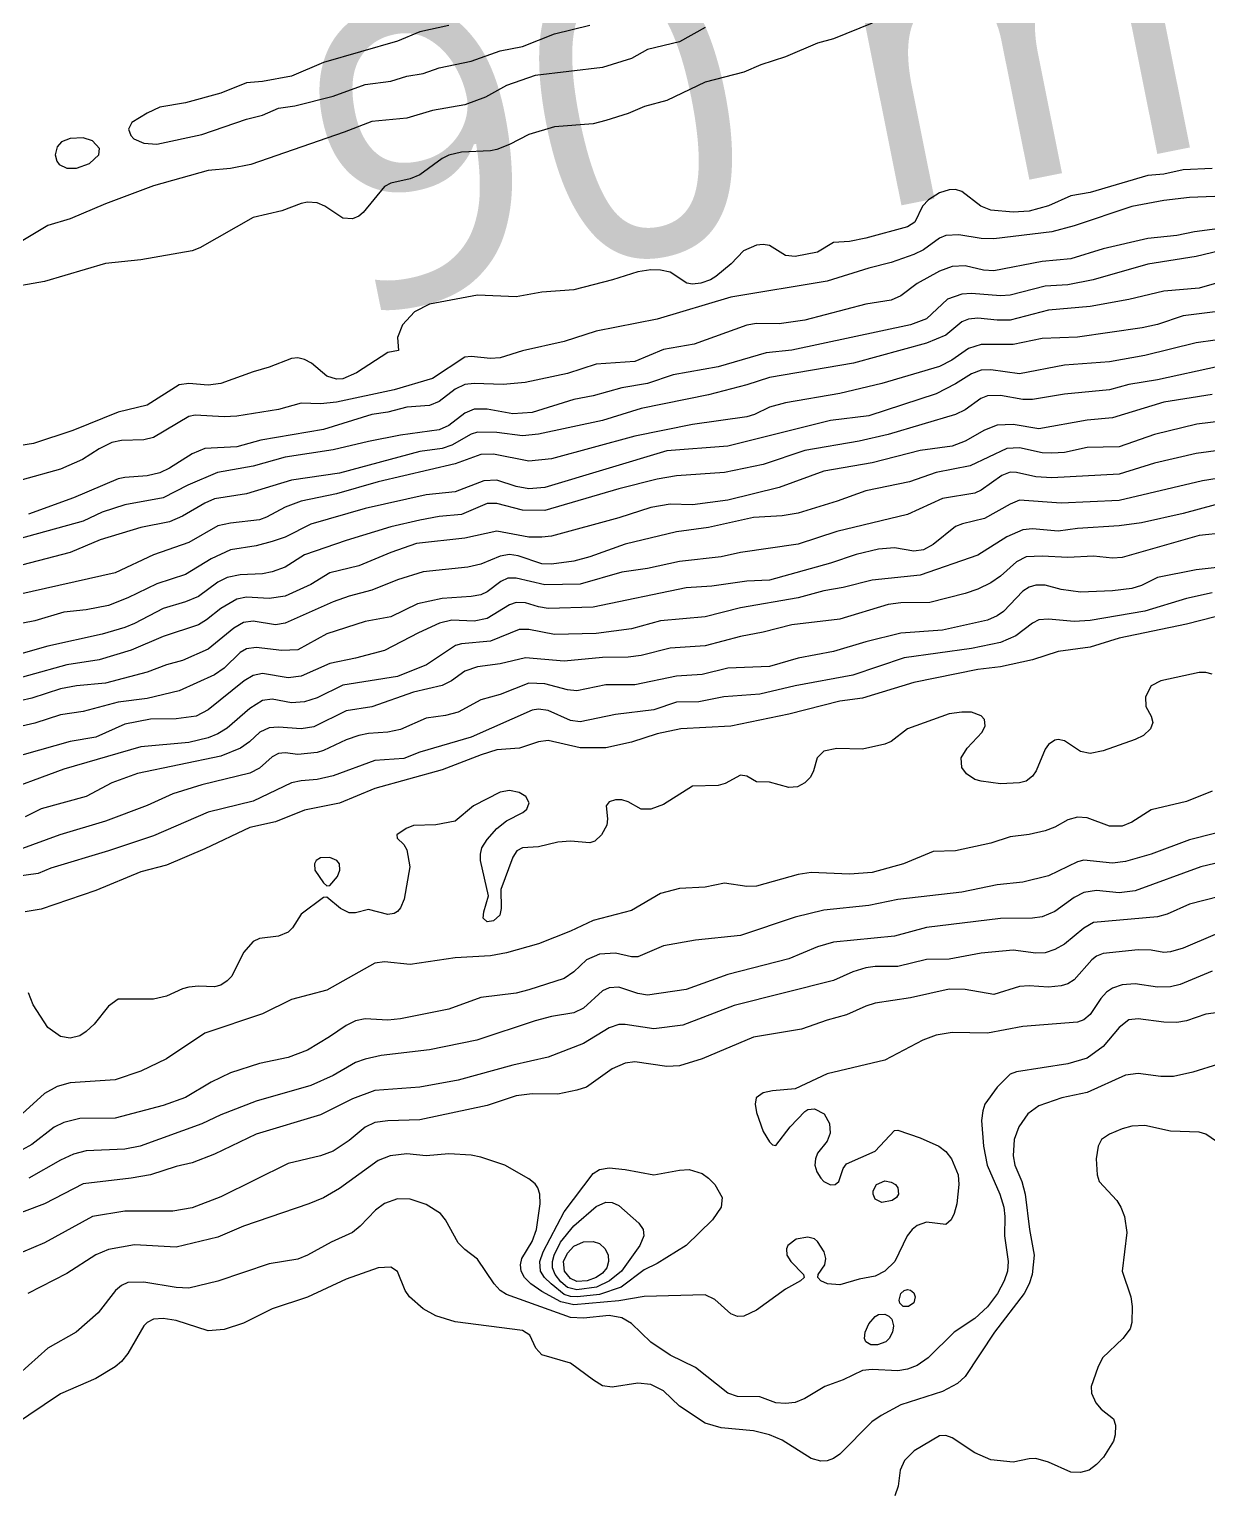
# Model space of a CAD drawing. Extents: x 474277 to 475042, y 254928 to 255625.
# Drawn here: x 474350.26 to 474378.45, y 255419.24 to 255454.14 of the extents above; entities that cross this region are included whole.
import ezdxf

# ---------------------------------------------------------------- set-up
doc = ezdxf.new("R2010")
doc.units = 0
doc.header["$MEASUREMENT"] = 0
doc.layers.add('BaseMapV2_DTM_export_MonNov09090547073261 — entities', color=1, linetype='CONTINUOUS')
doc.styles.get("Standard").update_dxf_attribs({"font": 'romans.shx'})

msp = doc.modelspace()

# ---------------------------------------------------------------- linework, layer by layer
at = {"layer": 'BaseMapV2_DTM_export_MonNov09090547073261 — entities', "color": 15, "linetype": 'Continuous', "true_color": 0xb7484b}
for points in [[(474370.407, 255454.288, 90.25), (474369.485, 255453.916, 90.25), (474369.102, 255453.812, 90.25), (474368.335, 255453.482, 90.25), (474367.747, 255453.291, 90.25), (474367.338, 255453.121, 90.25), (474366.418, 255452.882, 90.25), (474365.498, 255452.444, 90.25), (474364.964, 255452.294, 90.25), (474364.578, 255452.13, 90.25), (474364.041, 255451.959, 90.25), (474363.734, 255451.882, 90.25), (474362.814, 255451.813, 90.25), (474362.201, 255451.629, 90.25), (474361.741, 255451.39, 90.25), (474361.434, 255451.269, 90.25), (474361.281, 255451.237, 90.25), (474360.591, 255451.202, 90.25), (474360.284, 255451.133, 90.25), (474360.131, 255451.056, 90.25), (474359.594, 255450.66, 90.25), (474359.364, 255450.571, 90.25), (474358.904, 255450.468, 90.25), (474358.75, 255450.386, 90.25), (474358.244, 255449.764, 90.25), (474358.137, 255449.675, 90.25), (474357.989, 255449.61, 90.25), (474357.754, 255449.628, 90.25), (474357.324, 255449.917, 90.25), (474357.14, 255449.993, 90.25), (474356.91, 255450.01, 90.25), (474356.757, 255449.98, 90.25), (474356.297, 255449.804, 90.25), (474355.607, 255449.645, 90.25), (474354.334, 255448.92, 90.25), (474354.15, 255448.845, 90.25), (474352.923, 255448.629, 90.25), (474352.08, 255448.545, 90.25), (474350.623, 255448.115, 90.25), (474349.626, 255447.938, 90.25)], [(474366.418, 255454.187, 90.5), (474365.805, 255453.843, 90.5), (474365.038, 255453.659, 90.5), (474364.654, 255453.444, 90.5), (474363.964, 255453.233, 90.5), (474362.354, 255453.035, 90.5), (474361.664, 255452.802, 90.5), (474361.165, 255452.524, 90.5), (474360.667, 255452.339, 90.5), (474359.901, 255452.202, 90.5), (474359.287, 255452.017, 90.5), (474358.444, 255451.94, 90.5), (474357.784, 255451.681, 90.5), (474355.551, 255450.914, 90.5), (474355.07, 255450.818, 90.5), (474354.533, 255450.764, 90.5), (474353.23, 255450.397, 90.5), (474352.08, 255449.972, 90.5), (474351.237, 255449.61, 90.5), (474350.699, 255449.455, 90.5), (474350.068, 255449.074, 90.5)], [(474360.284, 255454.23, 90.5), (474359.594, 255454.084, 90.5), (474359.057, 255453.858, 90.5), (474357.294, 255453.349, 90.5), (474356.527, 255453.018, 90.5), (474355.837, 255452.896, 90.5), (474355.453, 255452.859, 90.5), (474354.84, 255452.616, 90.5), (474353.997, 255452.385, 90.5), (474353.383, 255452.285, 90.5), (474353.074, 255452.141, 90.5), (474352.71, 255451.911, 90.5), (474352.634, 255451.757, 90.5), (474352.688, 255451.604, 90.5), (474352.762, 255451.527, 90.5), (474353, 255451.417, 90.5), (474353.306, 255451.396, 90.5), (474354.38, 255451.629, 90.5), (474355.453, 255451.993, 90.5), (474355.837, 255452.091, 90.5), (474356.22, 255452.255, 90.5), (474356.604, 255452.314, 90.5), (474357.524, 255452.54, 90.5), (474358.29, 255452.825, 90.5), (474358.904, 255452.9, 90.5), (474359.287, 255453.018, 90.5), (474359.671, 255453.084, 90.5), (474360.054, 255453.223, 90.5), (474360.821, 255453.381, 90.5), (474361.511, 255453.624, 90.5), (474362.048, 255453.729, 90.5), (474362.814, 255454.037, 90.5), (474363.658, 255454.242, 90.5)], [(474351.39, 255450.824, 90.5), (474351.696, 255450.936, 90.5), (474351.922, 255451.144, 90.5), (474351.937, 255451.297, 90.5), (474351.773, 255451.478, 90.5), (474351.543, 255451.547, 90.5), (474351.236, 255451.534, 90.5), (474351.029, 255451.45, 90.5), (474350.929, 255451.336, 90.5), (474350.876, 255451.144, 90.5), (474350.917, 255450.99, 90.5), (474350.974, 255450.914, 90.5), (474351.16, 255450.82, 90.5), (474351.39, 255450.824, 90.5)], [(474378.533, 255450.816, 90), (474377.843, 255450.784, 90), (474377.383, 255450.683, 90), (474376.999, 255450.644, 90), (474375.619, 255450.243, 90), (474375.159, 255450.16, 90), (474374.622, 255449.925, 90), (474374.162, 255449.798, 90), (474373.779, 255449.772, 90), (474373.242, 255449.819, 90), (474373.001, 255449.917, 90), (474372.552, 255450.269, 90), (474372.399, 255450.311, 90), (474372.245, 255450.305, 90), (474372.015, 255450.233, 90), (474371.753, 255450.07, 90), (474371.613, 255449.917, 90), (474371.43, 255449.534, 90), (474371.249, 255449.417, 90), (474370.252, 255449.15, 90), (474369.869, 255449.071, 90), (474369.485, 255449.046, 90), (474369.102, 255448.815, 90), (474368.565, 255448.715, 90), (474368.335, 255448.733, 90), (474367.952, 255448.972, 90), (474367.798, 255448.997, 90), (474367.645, 255448.979, 90), (474367.329, 255448.844, 90), (474367.037, 255448.537, 90), (474366.667, 255448.23, 90), (474366.546, 255448.153, 90), (474366.315, 255448.077, 90), (474366.111, 255448.053, 90), (474365.973, 255448.077, 90), (474365.575, 255448.341, 90), (474365.345, 255448.388, 90), (474365.115, 255448.394, 90), (474364.808, 255448.347, 90), (474364.201, 255448.153, 90), (474363.274, 255447.918, 90), (474362.508, 255447.862, 90), (474361.894, 255447.751, 90), (474360.974, 255447.784, 90), (474359.824, 255447.571, 90), (474359.469, 255447.387, 90), (474359.178, 255447.08, 90), (474359.058, 255446.773, 90), (474359.083, 255446.467, 90), (474358.827, 255446.415, 90), (474358.082, 255445.93, 90), (474357.754, 255445.788, 90), (474357.6, 255445.777, 90), (474357.37, 255445.852, 90), (474357.003, 255446.16, 90), (474356.834, 255446.254, 90), (474356.68, 255446.29, 90), (474356.527, 255446.275, 90), (474355.99, 255446.063, 90), (474355.607, 255445.956, 90), (474354.84, 255445.68, 90), (474354.533, 255445.637, 90), (474354.073, 255445.68, 90), (474353.843, 255445.642, 90), (474353.076, 255445.159, 90), (474352.386, 255444.991, 90), (474351.3, 255444.55, 90), (474350.362, 255444.243, 90), (474350.009, 255444.185, 90)], [(474378.993, 255450.162, 89.75), (474377.996, 255450.122, 89.75), (474377.383, 255450.047, 89.75), (474376.616, 255449.907, 89.75), (474375.236, 255449.447, 89.75), (474374.699, 255449.3, 89.75), (474373.319, 255449.138, 89.75), (474373.012, 255449.145, 89.75), (474372.475, 255449.231, 89.75), (474372.169, 255449.213, 89.75), (474372.015, 255449.154, 89.75), (474371.632, 255448.873, 89.75), (474371.402, 255448.756, 89.75), (474370.865, 255448.568, 89.75), (474370.329, 255448.434, 89.75), (474369.332, 255448.121, 89.75), (474367.031, 255447.738, 89.75), (474365.268, 255447.213, 89.75), (474363.811, 255446.929, 89.75), (474363.044, 255446.681, 89.75), (474362.048, 255446.461, 89.75), (474361.511, 255446.289, 89.75), (474361.281, 255446.27, 89.75), (474360.821, 255446.32, 89.75), (474360.667, 255446.308, 89.75), (474359.901, 255445.796, 89.75), (474358.98, 255445.527, 89.75), (474357.6, 255445.228, 89.75), (474357.217, 255445.192, 89.75), (474356.757, 255445.203, 89.75), (474356.22, 255445.059, 89.75), (474355.223, 255444.895, 89.75), (474354.917, 255444.879, 89.75), (474354.227, 255444.923, 89.75), (474354.073, 255444.888, 89.75), (474353.23, 255444.385, 89.75), (474353, 255444.328, 89.75), (474352.463, 255444.315, 89.75), (474352.233, 255444.266, 89.75), (474351.926, 255444.115, 89.75), (474351.528, 255443.86, 89.75), (474351.006, 255443.63, 89.75), (474349.166, 255443.119, 89.75)], [(474379.376, 255449.472, 89.5), (474378.115, 255449.304, 89.5), (474377.689, 255449.215, 89.5), (474376.999, 255449.14, 89.5), (474375.926, 255448.898, 89.5), (474375.159, 255448.656, 89.5), (474374.469, 255448.59, 89.5), (474373.319, 255448.37, 89.5), (474373.07, 255448.383, 89.5), (474372.629, 255448.491, 89.5), (474372.322, 255448.475, 89.5), (474372.015, 255448.36, 89.5), (474371.479, 255448.063, 89.5), (474371.095, 255447.769, 89.5), (474370.865, 255447.671, 89.5), (474370.252, 255447.571, 89.5), (474368.795, 255447.189, 89.5), (474368.182, 255447.106, 89.5), (474367.645, 255447.108, 89.5), (474367.415, 255447.068, 89.5), (474366.15, 255446.62, 89.5), (474365.421, 255446.492, 89.5), (474364.731, 255446.205, 89.5), (474363.811, 255446.139, 89.5), (474363.121, 255445.918, 89.5), (474362.115, 255445.7, 89.5), (474361.587, 255445.65, 89.5), (474360.897, 255445.676, 89.5), (474360.667, 255445.652, 89.5), (474360.437, 255445.541, 89.5), (474360.054, 255445.249, 89.5), (474359.824, 255445.151, 89.5), (474359.287, 255445.112, 89.5), (474358.827, 255444.995, 89.5), (474358.444, 255444.936, 89.5), (474357.294, 255444.578, 89.5), (474355.794, 255444.32, 89.5), (474355.223, 255444.159, 89.5), (474354.457, 255444.124, 89.5), (474354.15, 255443.993, 89.5), (474353.613, 255443.653, 89.5), (474353.383, 255443.539, 89.5), (474353.076, 255443.467, 89.5), (474352.54, 255443.43, 89.5), (474352.386, 255443.394, 89.5), (474351.313, 255442.944, 89.5), (474350.239, 255442.557, 89.5)], [(474378.916, 255448.893, 89.25), (474378.15, 255448.714, 89.25), (474376.999, 255448.528, 89.25), (474375.689, 255448.153, 89.25), (474375.082, 255448.034, 89.25), (474374.546, 255448.006, 89.25), (474373.702, 255447.787, 89.25), (474373.472, 255447.768, 89.25), (474372.782, 255447.829, 89.25), (474372.552, 255447.811, 89.25), (474372.207, 255447.693, 89.25), (474371.709, 255447.224, 89.25), (474371.325, 255447.075, 89.25), (474368.488, 255446.472, 89.25), (474367.875, 255446.409, 89.25), (474366.725, 255446.071, 89.25), (474365.651, 255445.882, 89.25), (474365.038, 255445.679, 89.25), (474364.424, 255445.569, 89.25), (474363.734, 255445.379, 89.25), (474363.274, 255445.294, 89.25), (474362.278, 255444.983, 89.25), (474361.818, 255444.953, 89.25), (474361.204, 255445.064, 89.25), (474360.897, 255445.063, 89.25), (474360.667, 255444.968, 89.25), (474360.284, 255444.674, 89.25), (474360.054, 255444.569, 89.25), (474359.134, 255444.441, 89.25), (474358.367, 255444.294, 89.25), (474357.524, 255444.091, 89.25), (474356.373, 255443.915, 89.25), (474355.607, 255443.701, 89.25), (474354.756, 255443.553, 89.25), (474354.052, 255443.246, 89.25), (474353.46, 255442.945, 89.25), (474352.54, 255442.773, 89.25), (474352.003, 255442.6, 89.25), (474351.543, 255442.385, 89.25), (474349.549, 255441.834, 89.25)], [(474379.3, 255448.267, 89), (474378.226, 255447.955, 89), (474377.383, 255447.883, 89), (474376.539, 255447.688, 89), (474375.619, 255447.517, 89), (474374.622, 255447.429, 89), (474373.702, 255447.192, 89), (474373.396, 255447.187, 89), (474372.936, 255447.238, 89), (474372.706, 255447.217, 89), (474372.552, 255447.149, 89), (474372.169, 255446.833, 89), (474371.709, 255446.639, 89), (474369.959, 255446.16, 89), (474367.952, 255445.821, 89), (474367.415, 255445.642, 89), (474366.495, 255445.402, 89), (474364.885, 255445.082, 89), (474363.964, 255444.794, 89), (474362.431, 255444.462, 89), (474362.048, 255444.429, 89), (474361.434, 255444.506, 89), (474360.974, 255444.512, 89), (474360.821, 255444.462, 89), (474360.361, 255444.199, 89), (474360.131, 255444.126, 89), (474359.594, 255444.05, 89), (474357.677, 255443.536, 89), (474356.527, 255443.368, 89), (474355.453, 255443.037, 89), (474354.687, 255442.916, 89), (474354.457, 255442.817, 89), (474353.92, 255442.502, 89), (474353.613, 255442.371, 89), (474352.923, 255442.236, 89), (474351.951, 255441.943, 89), (474351.24, 255441.636, 89), (474349.703, 255441.242, 89)], [(474378.61, 255447.393, 88.75), (474377.843, 255447.291, 88.75), (474377.229, 255447.088, 88.75), (474376.861, 255447.003, 88.75), (474375.313, 255446.782, 88.75), (474374.469, 255446.748, 88.75), (474373.779, 255446.607, 88.75), (474373.012, 255446.611, 88.75), (474372.706, 255446.512, 88.75), (474372.312, 255446.237, 88.75), (474372.015, 255446.085, 88.75), (474370.635, 255445.676, 88.75), (474369.638, 255445.436, 88.75), (474368.335, 255445.218, 88.75), (474367.952, 255445.107, 88.75), (474367.598, 255444.933, 88.75), (474367.415, 255444.88, 88.75), (474366.111, 255444.695, 88.75), (474364.731, 255444.415, 88.75), (474362.738, 255443.872, 88.75), (474362.201, 255443.824, 88.75), (474361.357, 255443.991, 88.75), (474361.051, 255443.979, 88.75), (474360.437, 255443.758, 88.75), (474358.597, 255443.326, 88.75), (474357.6, 255443.037, 88.75), (474356.757, 255442.864, 88.75), (474356.373, 255442.722, 88.75), (474355.93, 255442.479, 88.75), (474355.76, 255442.42, 88.75), (474355.07, 255442.34, 88.75), (474354.763, 255442.273, 88.75), (474354.073, 255441.877, 88.75), (474353.23, 255441.585, 88.75), (474352.31, 255441.155, 88.75), (474350.009, 255440.637, 88.75)], [(474378.61, 255446.716, 88.5), (474378.15, 255446.648, 88.5), (474376.923, 255446.346, 88.5), (474376.079, 255446.192, 88.5), (474375.006, 255446.112, 88.5), (474373.932, 255445.911, 88.5), (474373.242, 255446.001, 88.5), (474373.012, 255445.992, 88.5), (474372.782, 255445.909, 88.5), (474372.399, 255445.668, 88.5), (474371.939, 255445.429, 88.5), (474370.329, 255444.904, 88.5), (474369.408, 255444.793, 88.5), (474366.955, 255444.181, 88.5), (474365.498, 255444.064, 88.5), (474362.584, 255443.19, 88.5), (474362.201, 255443.159, 88.5), (474361.894, 255443.214, 88.5), (474361.434, 255443.368, 88.5), (474361.127, 255443.352, 88.5), (474360.437, 255443.089, 88.5), (474359.747, 255443.012, 88.5), (474358.29, 255442.685, 88.5), (474356.987, 255442.312, 88.5), (474356.373, 255442.007, 88.5), (474356.067, 255441.899, 88.5), (474355.683, 255441.796, 88.5), (474355.07, 255441.702, 88.5), (474354.61, 255441.486, 88.5), (474353.997, 255441.114, 88.5), (474353.306, 255440.885, 88.5), (474352.616, 255440.551, 88.5), (474352.156, 255440.372, 88.5), (474351.62, 255440.266, 88.5), (474351.083, 255440.209, 88.5), (474350.393, 255440.003, 88.5), (474349.779, 255439.885, 88.5)], [(474378.685, 255446.083, 88.25), (474377.229, 255445.765, 88.25), (474376.539, 255445.652, 88.25), (474376.079, 255445.522, 88.25), (474375.006, 255445.42, 88.25), (474374.239, 255445.291, 88.25), (474374.009, 255445.296, 88.25), (474373.472, 255445.393, 88.25), (474373.166, 255445.38, 88.25), (474373.007, 255445.316, 88.25), (474372.629, 255445.044, 88.25), (474372.399, 255444.933, 88.25), (474370.789, 255444.458, 88.25), (474370.099, 255444.297, 88.25), (474368.795, 255444.072, 88.25), (474367.798, 255443.742, 88.25), (474366.878, 255443.549, 88.25), (474365.728, 255443.473, 88.25), (474365.268, 255443.393, 88.25), (474364.348, 255443.16, 88.25), (474362.584, 255442.639, 88.25), (474362.048, 255442.648, 88.25), (474361.434, 255442.81, 88.25), (474361.204, 255442.81, 88.25), (474360.591, 255442.544, 88.25), (474360.054, 255442.496, 88.25), (474359.594, 255442.412, 88.25), (474358.904, 255442.247, 88.25), (474357.83, 255441.924, 88.25), (474356.834, 255441.578, 88.25), (474356.373, 255441.283, 88.25), (474356.067, 255441.173, 88.25), (474355.837, 255441.126, 88.25), (474355.3, 255441.106, 88.25), (474354.993, 255441.037, 88.25), (474354.763, 255440.927, 88.25), (474354.303, 255440.588, 88.25), (474353.997, 255440.459, 88.25), (474353.46, 255440.296, 88.25), (474352.77, 255439.937, 88.25), (474352.54, 255439.848, 88.25), (474352.003, 255439.689, 88.25), (474350.699, 255439.402, 88.25), (474349.549, 255439.075, 88.25)], [(474378.533, 255445.412, 88), (474377.383, 255445.228, 88), (474376.156, 255444.853, 88), (474375.543, 255444.8, 88), (474374.392, 255444.59, 88), (474373.779, 255444.699, 88), (474373.396, 255444.682, 88), (474373.089, 255444.563, 88), (474372.629, 255444.295, 88), (474372.322, 255444.182, 88), (474371.555, 255444.079, 88), (474370.405, 255443.779, 88), (474369.255, 255443.583, 88), (474368.182, 255443.193, 88), (474366.955, 255442.887, 88), (474366.111, 255442.774, 88), (474365.575, 255442.792, 88), (474365.115, 255442.71, 88), (474364.348, 255442.464, 88), (474362.738, 255442.028, 88), (474362.508, 255442, 88), (474362.201, 255442.007, 88), (474361.434, 255442.147, 88), (474360.667, 255441.983, 88), (474359.517, 255441.852, 88), (474358.904, 255441.641, 88), (474358.137, 255441.321, 88), (474357.447, 255441.154, 88), (474356.987, 255440.869, 88), (474356.373, 255440.591, 88), (474355.99, 255440.534, 88), (474355.453, 255440.566, 88), (474355.223, 255440.519, 88), (474354.84, 255440.3, 88), (474354.497, 255440.026, 88), (474354.303, 255439.908, 88), (474353.46, 255439.632, 88), (474352.693, 255439.305, 88), (474351.926, 255439.075, 88), (474351.16, 255438.954, 88), (474349.319, 255438.443, 88)], [(474379.146, 255444.827, 87.75), (474378.165, 255444.703, 87.75), (474377.153, 255444.455, 87.75), (474376.309, 255444.162, 87.75), (474375.543, 255444.145, 87.75), (474375.006, 255444.028, 87.75), (474374.699, 255444.009, 87.75), (474374.469, 255444.02, 87.75), (474373.932, 255444.137, 87.75), (474373.626, 255444.125, 87.75), (474372.747, 255443.706, 87.75), (474371.939, 255443.55, 87.75), (474371.302, 255443.323, 87.75), (474370.252, 255443.111, 87.75), (474369.574, 255442.863, 87.75), (474368.642, 255442.575, 87.75), (474368.258, 255442.514, 87.75), (474367.568, 255442.474, 87.75), (474366.495, 255442.236, 87.75), (474365.728, 255442.128, 87.75), (474364.501, 255441.839, 87.75), (474363.658, 255441.532, 87.75), (474363.274, 255441.434, 87.75), (474362.738, 255441.361, 87.75), (474362.508, 255441.363, 87.75), (474361.949, 255441.559, 87.75), (474361.741, 255441.589, 87.75), (474361.511, 255441.549, 87.75), (474361.051, 255441.362, 87.75), (474360.744, 255441.283, 87.75), (474359.671, 255441.172, 87.75), (474359.057, 255440.986, 87.75), (474358.444, 255440.734, 87.75), (474357.907, 255440.596, 87.75), (474357.524, 255440.461, 87.75), (474356.373, 255439.945, 87.75), (474356.143, 255439.909, 87.75), (474355.607, 255439.993, 87.75), (474355.377, 255439.968, 87.75), (474355.147, 255439.828, 87.75), (474354.533, 255439.329, 87.75), (474353.92, 255439.052, 87.75), (474353.536, 255438.955, 87.75), (474353.076, 255438.78, 87.75), (474352.08, 255438.518, 87.75), (474351.39, 255438.449, 87.75), (474351.006, 255438.376, 87.75), (474350.316, 255438.152, 87.75), (474349.763, 255438.032, 87.75)], [(474378.916, 255444.11, 87.5), (474378.15, 255444.001, 87.5), (474377.153, 255443.769, 87.5), (474376.309, 255443.512, 87.5), (474374.699, 255443.418, 87.5), (474374.316, 255443.445, 87.5), (474373.856, 255443.552, 87.5), (474373.702, 255443.559, 87.5), (474373.505, 255443.476, 87.5), (474373.012, 255443.131, 87.5), (474372.859, 255443.055, 87.5), (474372.092, 255442.924, 87.5), (474371.249, 255442.545, 87.5), (474369.562, 255442.14, 87.5), (474368.642, 255441.839, 87.5), (474367.262, 255441.634, 87.5), (474366.801, 255441.535, 87.5), (474365.805, 255441.423, 87.5), (474365.038, 255441.256, 87.5), (474364.424, 255441.164, 87.5), (474363.428, 255440.884, 87.5), (474362.584, 255440.864, 87.5), (474361.894, 255441.027, 87.5), (474361.7, 255441.023, 87.5), (474361.528, 255440.946, 87.5), (474361.204, 255440.701, 87.5), (474361.051, 255440.627, 87.5), (474360.821, 255440.584, 87.5), (474360.131, 255440.535, 87.5), (474359.537, 255440.409, 87.5), (474358.904, 255440.098, 87.5), (474358.29, 255439.986, 87.5), (474357.37, 255439.697, 87.5), (474356.68, 255439.314, 87.5), (474356.297, 255439.291, 87.5), (474355.683, 255439.37, 87.5), (474355.453, 255439.337, 87.5), (474355.3, 255439.249, 87.5), (474354.917, 255438.876, 87.5), (474354.687, 255438.714, 87.5), (474353.843, 255438.334, 87.5), (474353.076, 255438.144, 87.5), (474352.386, 255438.064, 87.5), (474351.543, 255437.84, 87.5), (474351.006, 255437.76, 87.5), (474350.393, 255437.557, 87.5), (474348.859, 255437.206, 87.5)], [(474379.453, 255443.534, 87.25), (474378.303, 255443.353, 87.25), (474376.309, 255442.88, 87.25), (474374.929, 255442.82, 87.25), (474373.932, 255442.885, 87.25), (474373.702, 255442.796, 87.25), (474373.089, 255442.446, 87.25), (474372.563, 255442.326, 87.25), (474372.399, 255442.257, 87.25), (474371.862, 255441.825, 87.25), (474371.632, 255441.697, 87.25), (474371.402, 255441.67, 87.25), (474370.942, 255441.752, 87.25), (474370.559, 255441.719, 87.25), (474370.022, 255441.588, 87.25), (474369.408, 255441.381, 87.25), (474367.952, 255440.978, 87.25), (474367.415, 255440.949, 87.25), (474366.571, 255440.833, 87.25), (474365.958, 255440.794, 87.25), (474363.734, 255440.333, 87.25), (474362.661, 255440.301, 87.25), (474362.431, 255440.339, 87.25), (474362.124, 255440.438, 87.25), (474361.894, 255440.444, 87.25), (474361.741, 255440.387, 87.25), (474361.204, 255440.058, 87.25), (474360.897, 255439.996, 87.25), (474360.361, 255440.019, 87.25), (474360.068, 255439.949, 87.25), (474359.562, 255439.719, 87.25), (474358.75, 255439.293, 87.25), (474358.06, 255439.109, 87.25), (474357.447, 255438.983, 87.25), (474356.757, 255438.678, 87.25), (474356.45, 255438.639, 87.25), (474355.837, 255438.744, 87.25), (474355.607, 255438.696, 87.25), (474355.393, 255438.569, 87.25), (474354.533, 255437.873, 87.25), (474354.247, 255437.725, 87.25), (474353.767, 255437.664, 87.25), (474353.153, 255437.651, 87.25), (474352.54, 255437.532, 87.25), (474351.85, 255437.227, 87.25), (474351.236, 255437.123, 87.25), (474349.396, 255436.603, 87.25)], [(474378.61, 255442.78, 87), (474377.843, 255442.566, 87), (474376.846, 255442.35, 87), (474376.309, 255442.273, 87), (474375.313, 255442.209, 87), (474374.852, 255442.15, 87), (474374.239, 255442.202, 87), (474374.009, 255442.177, 87), (474373.626, 255442.008, 87), (474372.936, 255441.57, 87), (474371.555, 255441.094, 87), (474370.405, 255440.978, 87), (474369.715, 255440.801, 87), (474369.255, 255440.721, 87), (474368.642, 255440.551, 87), (474367.262, 255440.313, 87), (474366.418, 255440.103, 87), (474365.345, 255440.001, 87), (474364.655, 255439.815, 87), (474363.811, 255439.705, 87), (474362.814, 255439.674, 87), (474362.201, 255439.793, 87), (474361.971, 255439.796, 87), (474361.281, 255439.517, 87), (474360.591, 255439.452, 87), (474360.448, 255439.412, 87), (474359.752, 255438.952, 87), (474359.057, 255438.673, 87), (474357.754, 255438.464, 87), (474357.14, 255438.165, 87), (474356.834, 255438.065, 87), (474356.527, 255438.044, 87), (474356.067, 255438.132, 87), (474355.837, 255438.098, 87), (474355.53, 255437.912, 87), (474354.993, 255437.439, 87), (474354.763, 255437.3, 87), (474354.533, 255437.211, 87), (474354.073, 255437.1, 87), (474352.923, 255436.994, 87), (474351.083, 255436.457, 87), (474349.396, 255435.837, 87)], [(474378.84, 255442.107, 86.75), (474378.226, 255442.045, 86.75), (474376.386, 255441.52, 86.75), (474376.156, 255441.505, 86.75), (474375.696, 255441.552, 86.75), (474375.082, 255441.519, 86.75), (474374.469, 255441.551, 86.75), (474374.086, 255441.532, 86.75), (474373.856, 255441.414, 86.75), (474373.472, 255441.075, 86.75), (474373.242, 255440.916, 86.75), (474372.936, 255440.763, 86.75), (474372.629, 255440.661, 86.75), (474371.785, 255440.443, 86.75), (474371.095, 255440.436, 86.75), (474370.789, 255440.395, 86.75), (474369.638, 255440.047, 86.75), (474368.488, 255439.906, 86.75), (474367.798, 255439.73, 86.75), (474367.262, 255439.633, 86.75), (474366.418, 255439.409, 86.75), (474365.575, 255439.354, 86.75), (474364.885, 255439.176, 86.75), (474364.578, 255439.134, 86.75), (474363.964, 255439.129, 86.75), (474363.044, 255439.041, 86.75), (474362.124, 255439.121, 86.75), (474361.511, 255438.979, 86.75), (474360.974, 255438.908, 86.75), (474360.672, 255438.799, 86.75), (474360.349, 255438.569, 86.75), (474360.131, 255438.461, 86.75), (474359.441, 255438.298, 86.75), (474358.444, 255437.949, 86.75), (474357.83, 255437.854, 86.75), (474357.064, 255437.471, 86.75), (474356.757, 255437.425, 86.75), (474356.22, 255437.466, 86.75), (474355.99, 255437.447, 86.75), (474355.772, 255437.342, 86.75), (474355.525, 255437.112, 86.75), (474355.307, 255436.959, 86.75), (474354.84, 255436.773, 86.75), (474352.846, 255436.352, 86.75), (474352.233, 255436.134, 86.75), (474351.62, 255435.808, 86.75), (474350.546, 255435.511, 86.75), (474350.163, 255435.321, 86.75)], [(474379.223, 255441.345, 86.5), (474378.15, 255441.226, 86.5), (474377.229, 255441.039, 86.5), (474376.846, 255440.845, 86.5), (474376.616, 255440.776, 86.5), (474376.156, 255440.722, 86.5), (474375.389, 255440.692, 86.5), (474374.929, 255440.752, 86.5), (474374.546, 255440.859, 86.5), (474374.316, 255440.857, 86.5), (474374.162, 255440.808, 86.5), (474374.012, 255440.716, 86.5), (474373.549, 255440.23, 86.5), (474373.396, 255440.121, 86.5), (474373.166, 255440.022, 86.5), (474372.092, 255439.782, 86.5), (474371.095, 255439.712, 86.5), (474370.252, 255439.501, 86.5), (474369.485, 255439.271, 86.5), (474368.642, 255439.113, 86.5), (474367.952, 255438.916, 86.5), (474366.955, 255438.871, 86.5), (474366.341, 255438.72, 86.5), (474365.728, 255438.682, 86.5), (474364.731, 255438.476, 86.5), (474364.041, 255438.476, 86.5), (474363.351, 255438.333, 86.5), (474363.121, 255438.356, 86.5), (474362.584, 255438.5, 86.5), (474362.201, 255438.511, 86.5), (474361.511, 255438.242, 86.5), (474361.051, 255438.117, 86.5), (474360.514, 255437.818, 86.5), (474360.207, 255437.74, 86.5), (474359.747, 255437.674, 86.5), (474359.134, 255437.41, 86.5), (474358.827, 255437.345, 86.5), (474358.367, 255437.315, 86.5), (474358.137, 255437.267, 86.5), (474357.83, 255437.163, 86.5), (474357.294, 255436.902, 86.5), (474357.14, 255436.86, 86.5), (474356.68, 255436.807, 86.5), (474356.373, 255436.846, 86.5), (474356.22, 255436.836, 86.5), (474356.067, 255436.753, 86.5), (474355.76, 255436.484, 86.5), (474355.53, 255436.363, 86.5), (474354.38, 255436.081, 86.5), (474353.69, 255435.869, 86.5), (474353.076, 255435.589, 86.5), (474352.08, 255435.219, 86.5), (474350.988, 255434.888, 86.5), (474350.009, 255434.534, 86.5)], [(474378.533, 255440.675, 86.25), (474377.92, 255440.541, 86.25), (474376.923, 255440.232, 86.25), (474375.619, 255440.011, 86.25), (474375.236, 255439.989, 86.25), (474374.622, 255440.046, 86.25), (474374.392, 255440.029, 86.25), (474374.239, 255439.95, 86.25), (474373.845, 255439.642, 86.25), (474373.472, 255439.483, 86.25), (474372.782, 255439.34, 86.25), (474371.172, 255439.123, 86.25), (474369.945, 255438.702, 86.25), (474368.565, 255438.452, 86.25), (474367.722, 255438.249, 86.25), (474366.862, 255438.186, 86.25), (474366.265, 255438.072, 86.25), (474365.728, 255438.059, 86.25), (474365.191, 255437.878, 86.25), (474364.271, 255437.765, 86.25), (474363.428, 255437.592, 86.25), (474363.198, 255437.622, 86.25), (474362.661, 255437.862, 86.25), (474362.431, 255437.893, 86.25), (474362.278, 255437.872, 86.25), (474360.821, 255437.221, 86.25), (474359.594, 255436.865, 86.25), (474359.211, 255436.71, 86.25), (474358.52, 255436.667, 86.25), (474357.524, 255436.299, 86.25), (474357.14, 255436.209, 86.25), (474356.757, 255436.18, 86.25), (474356.527, 255436.13, 86.25), (474355.607, 255435.697, 86.25), (474354.533, 255435.429, 86.25), (474353.23, 255434.868, 86.25), (474352.156, 255434.503, 86.25), (474350.776, 255434.093, 86.25), (474350.469, 255433.965, 86.25), (474349.319, 255433.804, 86.25)], [(474378.61, 255440.101, 86), (474377.92, 255439.928, 86), (474376.309, 255439.59, 86), (474375.619, 255439.378, 86), (474374.852, 255439.269, 86), (474374.239, 255439.069, 86), (474373.472, 255438.905, 86), (474372.936, 255438.841, 86), (474371.402, 255438.527, 86), (474370.175, 255438.154, 86), (474369.638, 255438.08, 86), (474368.412, 255437.77, 86), (474367.031, 255437.488, 86), (474365.833, 255437.419, 86), (474365.268, 255437.304, 86), (474364.655, 255437.102, 86), (474364.041, 255436.965, 86), (474363.428, 255436.97, 86), (474362.661, 255437.147, 86), (474362.431, 255437.115, 86), (474361.979, 255436.959, 86), (474361.434, 255436.921, 86), (474361.062, 255436.805, 86), (474360.131, 255436.443, 86), (474358.52, 255435.994, 86), (474357.677, 255435.648, 86), (474356.834, 255435.482, 86), (474356.143, 255435.198, 86), (474355.53, 255435.066, 86), (474354.457, 255434.553, 86), (474353.536, 255434.165, 86), (474352.923, 255434.001, 86), (474351.85, 255433.556, 86), (474350.546, 255433.111, 86), (474350.163, 255433.049, 86)], [(474378.533, 255438.73, 85.75), (474378.38, 255438.773, 85.75), (474378.226, 255438.77, 85.75), (474377.306, 255438.566, 85.75), (474377.076, 255438.449, 85.75), (474376.937, 255438.186, 85.75), (474376.952, 255437.955, 85.75), (474377.077, 255437.725, 85.75), (474377.113, 255437.572, 85.75), (474377.061, 255437.419, 85.75), (474376.895, 255437.265, 85.75), (474376.693, 255437.168, 85.75), (474375.926, 255436.898, 85.75), (474375.619, 255436.833, 85.75), (474375.389, 255436.884, 85.75), (474375.006, 255437.134, 85.75), (474374.852, 255437.171, 85.75), (474374.776, 255437.155, 85.75), (474374.622, 255437.047, 85.75), (474374.546, 255436.933, 85.75), (474374.327, 255436.422, 85.75), (474374.239, 255436.291, 85.75), (474374.086, 255436.172, 85.75), (474373.932, 255436.134, 85.75), (474373.472, 255436.112, 85.75), (474373.012, 255436.169, 85.75), (474372.859, 255436.212, 85.75), (474372.661, 255436.345, 85.75), (474372.55, 255436.499, 85.75), (474372.534, 255436.729, 85.75), (474372.678, 255436.959, 85.75), (474373.038, 255437.342, 85.75), (474373.106, 255437.495, 85.75), (474373.089, 255437.643, 85.75), (474373.012, 255437.732, 85.75), (474372.782, 255437.821, 85.75), (474372.552, 255437.823, 85.75), (474372.245, 255437.778, 85.75), (474371.249, 255437.421, 85.75), (474370.865, 255437.117, 85.75), (474370.712, 255437.053, 85.75), (474370.175, 255436.939, 85.75), (474369.562, 255436.955, 85.75), (474369.255, 255436.886, 85.75), (474369.093, 255436.729, 85.75), (474369.007, 255436.422, 85.75), (474368.933, 255436.269, 85.75), (474368.795, 255436.131, 85.75), (474368.619, 255436.039, 85.75), (474368.412, 255436.023, 85.75), (474367.952, 255436.15, 85.75), (474367.645, 255436.159, 85.75), (474367.415, 255436.29, 85.75), (474367.262, 255436.314, 85.75), (474366.892, 255436.115, 85.75), (474366.725, 255436.066, 85.75), (474366.111, 255436.054, 85.75), (474365.421, 255435.616, 85.75), (474365.115, 255435.504, 85.75), (474364.885, 255435.505, 85.75), (474364.578, 255435.677, 85.75), (474364.424, 255435.722, 85.75), (474364.271, 255435.728, 85.75), (474364.118, 255435.681, 85.75), (474364.047, 255435.579, 85.75), (474364.084, 255435.272, 85.75), (474364.064, 255435.118, 85.75), (474363.941, 255434.888, 85.75), (474363.777, 255434.735, 85.75), (474363.658, 255434.699, 85.75), (474363.198, 255434.735, 85.75), (474362.891, 255434.717, 85.75), (474362.431, 255434.606, 85.75), (474362.048, 255434.581, 85.75), (474361.913, 255434.505, 85.75), (474361.818, 255434.353, 85.75), (474361.53, 255433.585, 85.75), (474361.535, 255433.125, 85.75), (474361.506, 255432.972, 85.75), (474361.357, 255432.836, 85.75), (474361.204, 255432.811, 85.75), (474361.106, 255432.895, 85.75), (474361.124, 255433.048, 85.75), (474361.237, 255433.432, 85.75), (474361.046, 255434.275, 85.75), (474361.041, 255434.428, 85.75), (474361.079, 255434.582, 85.75), (474361.204, 255434.781, 85.75), (474361.434, 255435.041, 85.75), (474361.664, 255435.221, 85.75), (474362.059, 255435.425, 85.75), (474362.149, 255435.502, 85.75), (474362.208, 255435.655, 85.75), (474362.129, 255435.809, 85.75), (474361.971, 255435.904, 85.75), (474361.741, 255435.946, 85.75), (474361.511, 255435.906, 85.75), (474360.875, 255435.579, 85.75), (474360.437, 255435.217, 85.75), (474359.977, 255435.131, 85.75), (474359.441, 255435.11, 85.75), (474359.267, 255435.042, 85.75), (474359.048, 255434.888, 85.75), (474359.055, 255434.812, 85.75), (474359.211, 255434.657, 85.75), (474359.287, 255434.528, 85.75), (474359.358, 255434.122, 85.75), (474359.218, 255433.355, 85.75), (474359.134, 255433.147, 85.75), (474359.057, 255433.055, 85.75), (474358.98, 255433.007, 85.75), (474358.827, 255432.985, 85.75), (474358.367, 255433.108, 85.75), (474358.06, 255433.021, 85.75), (474357.907, 255433.027, 85.75), (474357.702, 255433.125, 85.75), (474357.37, 255433.402, 85.75), (474357.294, 255433.393, 85.75), (474356.757, 255432.997, 85.75), (474356.553, 255432.665, 85.75), (474356.45, 255432.56, 85.75), (474356.22, 255432.465, 85.75), (474355.76, 255432.41, 85.75), (474355.607, 255432.337, 85.75), (474355.377, 255432.076, 85.75), (474355.097, 255431.515, 85.75), (474354.993, 255431.401, 85.75), (474354.84, 255431.295, 85.75), (474354.687, 255431.255, 85.75), (474354.303, 255431.271, 85.75), (474354.073, 255431.248, 85.75), (474353.92, 255431.207, 85.75), (474353.536, 255431.033, 85.75), (474353.23, 255430.961, 85.75), (474352.386, 255430.958, 85.75), (474352.156, 255430.793, 85.75), (474351.811, 255430.365, 85.75), (474351.62, 255430.185, 85.75), (474351.466, 255430.088, 85.75), (474351.236, 255430.032, 85.75), (474351.006, 255430.07, 85.75), (474350.701, 255430.288, 85.75), (474350.353, 255430.825, 85.75), (474350.239, 255431.109, 85.75)], [(474378.533, 255435.935, 85.5), (474377.92, 255435.683, 85.5), (474377.076, 255435.484, 85.5), (474376.616, 255435.19, 85.5), (474376.386, 255435.096, 85.5), (474376.079, 255435.098, 85.5), (474375.543, 255435.298, 85.5), (474375.313, 255435.315, 85.5), (474375.082, 255435.245, 85.5), (474374.776, 255435.075, 85.5), (474374.546, 255434.986, 85.5), (474374.162, 255434.898, 85.5), (474373.702, 255434.843, 85.5), (474373.242, 255434.694, 85.5), (474372.4, 255434.505, 85.5), (474371.862, 255434.491, 85.5), (474371.156, 255434.198, 85.5), (474370.405, 255433.989, 85.5), (474369.869, 255433.951, 85.5), (474368.948, 255433.991, 85.5), (474368.642, 255433.939, 85.5), (474367.645, 255433.659, 85.5), (474367.415, 255433.657, 85.5), (474366.878, 255433.735, 85.5), (474366.418, 255433.642, 85.5), (474365.805, 255433.603, 85.5), (474365.345, 255433.489, 85.5), (474364.655, 255433.079, 85.5), (474363.734, 255432.843, 85.5), (474363.193, 255432.588, 85.5), (474362.431, 255432.284, 85.5), (474361.664, 255432.071, 85.5), (474361.281, 255432.001, 85.5), (474360.437, 255431.946, 85.5), (474359.364, 255431.79, 85.5), (474358.75, 255431.851, 85.5), (474358.52, 255431.824, 85.5), (474357.37, 255431.175, 85.5), (474356.527, 255430.952, 85.5), (474355.837, 255430.61, 85.5), (474354.457, 255430.152, 85.5), (474353.536, 255429.532, 85.5), (474352.923, 255429.24, 85.5), (474352.31, 255429.032, 85.5), (474351.236, 255428.96, 85.5), (474350.929, 255428.872, 85.5), (474350.623, 255428.706, 85.5), (474350.089, 255428.218, 85.5)], [(474379.223, 255435.079, 85.25), (474377.996, 255434.773, 85.25), (474377.076, 255434.427, 85.25), (474376.463, 255434.251, 85.25), (474376.156, 255434.214, 85.25), (474375.466, 255434.287, 85.25), (474375.313, 255434.244, 85.25), (474374.622, 255433.912, 85.25), (474374.009, 255433.755, 85.25), (474373.396, 255433.691, 85.25), (474372.552, 255433.515, 85.25), (474371.019, 255433.341, 85.25), (474370.329, 255433.197, 85.25), (474369.255, 255433.086, 85.25), (474368.565, 255432.92, 85.25), (474367.262, 255432.48, 85.25), (474366.188, 255432.373, 85.25), (474365.421, 255432.235, 85.25), (474364.808, 255431.971, 85.25), (474364.655, 255431.972, 85.25), (474364.271, 255432.06, 85.25), (474363.888, 255432.038, 85.25), (474363.581, 255431.904, 85.25), (474363.274, 255431.613, 85.25), (474363.044, 255431.459, 85.25), (474362.201, 255431.181, 85.25), (474361.894, 255431.107, 85.25), (474361.051, 255431.003, 85.25), (474360.284, 255430.726, 85.25), (474359.134, 255430.493, 85.25), (474358.827, 255430.456, 85.25), (474358.29, 255430.489, 85.25), (474358.06, 255430.446, 85.25), (474357.83, 255430.332, 85.25), (474357.438, 255430.058, 85.25), (474356.91, 255429.744, 85.25), (474356.45, 255429.566, 85.25), (474355.76, 255429.423, 85.25), (474355.07, 255429.198, 85.25), (474354.61, 255428.98, 85.25), (474353.997, 255428.613, 85.25), (474353.46, 255428.418, 85.25), (474352.31, 255428.117, 85.25), (474351.466, 255428.113, 85.25), (474351.083, 255428.017, 85.25), (474350.853, 255427.902, 85.25), (474350.316, 255427.49, 85.25), (474350.086, 255427.358, 85.25)], [(474379.07, 255434.317, 85), (474378.265, 255434.122, 85), (474376.693, 255433.554, 85), (474376.309, 255433.503, 85), (474375.773, 255433.557, 85), (474375.466, 255433.511, 85), (474375.236, 255433.391, 85), (474374.776, 255433.053, 85), (474374.469, 255432.932, 85), (474374.239, 255432.901, 85), (474373.472, 255432.892, 85), (474371.709, 255432.671, 85), (474370.942, 255432.466, 85), (474369.485, 255432.324, 85), (474369.102, 255432.213, 85), (474368.412, 255431.922, 85), (474366.955, 255431.555, 85), (474365.958, 255431.19, 85), (474365.038, 255431.061, 85), (474364.808, 255431.096, 85), (474364.348, 255431.245, 85), (474364.118, 255431.236, 85), (474363.964, 255431.159, 85), (474363.504, 255430.743, 85), (474363.274, 255430.637, 85), (474362.738, 255430.551, 85), (474362.354, 255430.447, 85), (474360.955, 255429.981, 85), (474359.824, 255429.75, 85), (474358.674, 255429.618, 85), (474358.29, 255429.531, 85), (474358.06, 255429.444, 85), (474357.524, 255429.138, 85), (474356.987, 255428.895, 85), (474355.683, 255428.525, 85), (474354.84, 255428.199, 85), (474354.38, 255427.978, 85), (474352.912, 255427.451, 85), (474352.54, 255427.376, 85), (474351.62, 255427.334, 85), (474351.313, 255427.256, 85), (474351.006, 255427.115, 85), (474350.249, 255426.684, 85)], [(474357.447, 255433.678, 85.75), (474357.624, 255433.892, 85.75), (474357.679, 255434.045, 85.75), (474357.672, 255434.198, 85.75), (474357.61, 255434.275, 85.75), (474357.447, 255434.349, 85.75), (474357.217, 255434.339, 85.75), (474357.119, 255434.275, 85.75), (474357.074, 255434.198, 85.75), (474357.087, 255434.045, 85.75), (474357.294, 255433.74, 85.75), (474357.37, 255433.671, 85.75), (474357.447, 255433.678, 85.75)], [(474379.836, 255433.703, 84.75), (474377.996, 255433.232, 84.75), (474377.459, 255432.994, 84.75), (474377.229, 255432.929, 84.75), (474375.696, 255432.79, 84.75), (474375.466, 255432.658, 84.75), (474375.006, 255432.276, 84.75), (474374.776, 255432.148, 84.75), (474374.546, 255432.069, 84.75), (474374.316, 255432.063, 84.75), (474373.779, 255432.135, 84.75), (474373.012, 255432.062, 84.75), (474372.245, 255431.921, 84.75), (474371.709, 255431.907, 84.75), (474371.019, 255431.746, 84.75), (474370.482, 255431.739, 84.75), (474370.252, 255431.707, 84.75), (474369.945, 255431.611, 84.75), (474369.485, 255431.405, 84.75), (474367.108, 255430.808, 84.75), (474365.881, 255430.341, 84.75), (474365.191, 255430.25, 84.75), (474364.501, 255430.36, 84.75), (474364.348, 255430.356, 84.75), (474364.118, 255430.278, 84.75), (474363.504, 255429.905, 84.75), (474362.661, 255429.574, 84.75), (474361.818, 255429.383, 84.75), (474360.514, 255429.023, 84.75), (474359.594, 255428.856, 84.75), (474358.52, 255428.782, 84.75), (474357.984, 255428.578, 84.75), (474357.217, 255428.195, 84.75), (474355.683, 255427.738, 84.75), (474354.687, 255427.26, 84.75), (474354.15, 255427.051, 84.75), (474353.767, 255426.966, 84.75), (474353.153, 255426.766, 84.75), (474352.693, 255426.682, 84.75), (474351.543, 255426.551, 84.75), (474350.623, 255426.069, 84.75), (474349.089, 255425.497, 84.75)], [(474378.61, 255432.509, 84.5), (474377.843, 255432.184, 84.5), (474377.536, 255432.089, 84.5), (474377.383, 255432.079, 84.5), (474377.076, 255432.132, 84.5), (474376.769, 255432.142, 84.5), (474375.926, 255432.05, 84.5), (474375.773, 255431.987, 84.5), (474375.66, 255431.898, 84.5), (474375.236, 255431.42, 84.5), (474375.082, 255431.327, 84.5), (474374.929, 255431.279, 84.5), (474374.622, 255431.248, 84.5), (474374.162, 255431.279, 84.5), (474373.932, 255431.266, 84.5), (474373.319, 255431.072, 84.5), (474372.629, 255431.189, 84.5), (474372.245, 255431.199, 84.5), (474371.325, 255430.991, 84.5), (474370.482, 255430.867, 84.5), (474370.252, 255430.795, 84.5), (474369.792, 255430.585, 84.5), (474369.332, 255430.459, 84.5), (474368.718, 255430.243, 84.5), (474367.568, 255430.056, 84.5), (474366.341, 255429.536, 84.5), (474365.805, 255429.372, 84.5), (474365.498, 255429.352, 84.5), (474364.731, 255429.46, 84.5), (474364.501, 255429.43, 84.5), (474364.194, 255429.297, 84.5), (474363.581, 255428.862, 84.5), (474363.351, 255428.783, 84.5), (474362.891, 255428.693, 84.5), (474362.278, 255428.695, 84.5), (474361.894, 255428.65, 84.5), (474361.204, 255428.423, 84.5), (474359.594, 255428.077, 84.5), (474358.827, 255428.055, 84.5), (474358.52, 255428.011, 84.5), (474358.29, 255427.899, 84.5), (474357.907, 255427.582, 84.5), (474357.524, 255427.328, 84.5), (474357.217, 255427.22, 84.5), (474356.45, 255427.03, 84.5), (474354.84, 255426.24, 84.5), (474354.15, 255425.973, 84.5), (474353.69, 255425.895, 84.5), (474352.54, 255425.891, 84.5), (474351.773, 255425.769, 84.5), (474350.623, 255425.136, 84.5), (474349.571, 255424.69, 84.5)], [(474378.533, 255431.628, 84.25), (474377.766, 255431.312, 84.25), (474377.536, 255431.253, 84.25), (474377.229, 255431.251, 84.25), (474376.693, 255431.329, 84.25), (474376.386, 255431.308, 84.25), (474376.156, 255431.227, 84.25), (474376.012, 255431.131, 84.25), (474375.875, 255430.978, 84.25), (474375.619, 255430.592, 84.25), (474375.466, 255430.465, 84.25), (474375.313, 255430.409, 84.25), (474374.009, 255430.311, 84.25), (474373.166, 255430.15, 84.25), (474372.322, 255430.168, 84.25), (474371.939, 255430.103, 84.25), (474371.617, 255429.981, 84.25), (474370.712, 255429.503, 84.25), (474369.332, 255429.176, 84.25), (474368.565, 255428.817, 84.25), (474368.028, 255428.774, 84.25), (474367.798, 255428.72, 84.25), (474367.638, 255428.601, 84.25), (474367.607, 255428.448, 84.25), (474367.645, 255428.25, 84.25), (474367.798, 255427.8, 84.25), (474367.952, 255427.551, 84.25), (474368.028, 255427.478, 84.25), (474368.105, 255427.463, 84.25), (474368.447, 255427.911, 84.25), (474368.795, 255428.277, 84.25), (474368.872, 255428.322, 84.25), (474369.025, 255428.34, 84.25), (474369.257, 255428.218, 84.25), (474369.386, 255427.988, 84.25), (474369.407, 255427.758, 84.25), (474369.332, 255427.571, 84.25), (474369.102, 255427.281, 84.25), (474369.049, 255427.144, 84.25), (474369.037, 255426.991, 84.25), (474369.081, 255426.837, 84.25), (474369.179, 255426.684, 84.25), (474369.255, 255426.607, 84.25), (474369.408, 255426.524, 84.25), (474369.526, 255426.531, 84.25), (474369.608, 255426.607, 84.25), (474369.713, 255426.914, 84.25), (474369.792, 255427.025, 84.25), (474370.482, 255427.331, 84.25), (474370.942, 255427.819, 84.25), (474371.019, 255427.831, 84.25), (474371.555, 255427.65, 84.25), (474371.999, 255427.451, 84.25), (474372.169, 255427.318, 84.25), (474372.307, 255427.144, 84.25), (474372.462, 255426.761, 84.25), (474372.479, 255426.531, 84.25), (474372.43, 255426.071, 84.25), (474372.37, 255425.841, 84.25), (474372.293, 255425.687, 84.25), (474372.169, 255425.577, 84.25), (474371.709, 255425.633, 84.25), (474371.479, 255425.551, 84.25), (474371.361, 255425.457, 84.25), (474371.24, 255425.304, 84.25), (474370.948, 255424.69, 84.25), (474370.712, 255424.461, 84.25), (474370.482, 255424.34, 84.25), (474370.099, 255424.268, 84.25), (474369.638, 255424.132, 84.25), (474369.337, 255424.154, 84.25), (474369.179, 255424.23, 84.25), (474369.106, 255424.307, 84.25), (474369.12, 255424.384, 84.25), (474369.275, 255424.614, 84.25), (474369.301, 255424.767, 84.25), (474369.259, 255424.921, 84.25), (474369.102, 255425.171, 84.25), (474369.025, 255425.234, 84.25), (474368.872, 255425.272, 84.25), (474368.593, 255425.227, 84.25), (474368.394, 255425.074, 84.25), (474368.36, 255424.997, 84.25), (474368.367, 255424.844, 84.25), (474368.459, 255424.69, 84.25), (474368.764, 255424.384, 84.25), (474368.78, 255424.307, 84.25), (474368.694, 255424.23, 84.25), (474368.335, 255424.028, 84.25), (474367.645, 255423.527, 84.25), (474367.338, 255423.385, 84.25), (474367.185, 255423.38, 84.25), (474367.031, 255423.444, 84.25), (474366.648, 255423.784, 84.25), (474366.418, 255423.897, 84.25), (474364.961, 255423.853, 84.25), (474364.348, 255423.753, 84.25), (474363.274, 255423.652, 84.25), (474362.968, 255423.731, 84.25), (474362.508, 255423.975, 84.25), (474362.248, 255424.154, 84.25), (474362.1, 255424.307, 84.25), (474362.02, 255424.46, 84.25), (474362, 255424.614, 84.25), (474362.031, 255424.767, 84.25), (474362.278, 255425.166, 84.25), (474362.387, 255425.457, 84.25), (474362.472, 255426.071, 84.25), (474362.465, 255426.301, 84.25), (474362.419, 255426.454, 84.25), (474362.354, 255426.546, 84.25), (474362.201, 255426.671, 84.25), (474361.63, 255426.991, 84.25), (474361.051, 255427.187, 84.25), (474360.821, 255427.233, 84.25), (474360.284, 255427.263, 84.25), (474359.747, 255427.216, 84.25), (474359.287, 255427.262, 84.25), (474358.887, 255427.221, 84.25), (474358.597, 255427.102, 84.25), (474357.677, 255426.438, 84.25), (474357.294, 255426.217, 84.25), (474356.944, 255426.071, 84.25), (474355.377, 255425.535, 84.25), (474354.763, 255425.277, 84.25), (474353.767, 255425.036, 84.25), (474352.77, 255425.088, 84.25), (474352.156, 255424.981, 84.25), (474351.85, 255424.848, 84.25), (474351.16, 255424.406, 84.25), (474350.226, 255423.924, 84.25)], [(474378.686, 255430.643, 84), (474378.38, 255430.606, 84), (474377.92, 255430.445, 84), (474377.689, 255430.406, 84), (474377.383, 255430.412, 84), (474376.769, 255430.493, 84), (474376.539, 255430.465, 84), (474376.31, 255430.288, 84), (474375.928, 255429.828, 84), (474375.543, 255429.548, 84), (474375.082, 255429.419, 84), (474373.856, 255429.228, 84), (474373.702, 255429.168, 84), (474373.396, 255428.861, 84), (474373.104, 255428.448, 84), (474373.05, 255428.294, 84), (474373.019, 255428.064, 84), (474373.067, 255427.451, 84), (474373.156, 255426.991, 84), (474373.456, 255426.301, 84), (474373.557, 255425.994, 84), (474373.581, 255425.764, 84), (474373.57, 255425.304, 84), (474373.66, 255424.69, 84), (474373.639, 255424.46, 84), (474373.563, 255424.23, 84), (474373.403, 255423.924, 84), (474373.166, 255423.609, 84), (474372.859, 255423.326, 84), (474372.365, 255423.004, 84), (474371.749, 255422.39, 84), (474371.479, 255422.206, 84), (474371.249, 255422.118, 84), (474371.019, 255422.078, 84), (474370.405, 255422.109, 84), (474370.175, 255422.084, 84), (474369.715, 255421.86, 84), (474369.277, 255421.7, 84), (474368.795, 255421.417, 84), (474368.565, 255421.32, 84), (474368.335, 255421.295, 84), (474368.105, 255421.311, 84), (474367.722, 255421.455, 84), (474367.185, 255421.467, 84), (474366.959, 255421.547, 84), (474366.188, 255422.157, 84), (474365.575, 255422.451, 84), (474365.115, 255422.763, 84), (474364.655, 255423.209, 84), (474364.424, 255423.347, 84), (474364.118, 255423.403, 84), (474363.504, 255423.341, 84), (474363.198, 255423.352, 84), (474361.664, 255423.902, 84), (474361.515, 255424, 84), (474361.368, 255424.154, 84), (474360.974, 255424.747, 84), (474360.667, 255424.979, 84), (474360.514, 255425.138, 84), (474360.21, 255425.687, 84), (474360.086, 255425.841, 84), (474359.747, 255426.054, 84), (474359.364, 255426.184, 84), (474359.057, 255426.191, 84), (474358.75, 255426.079, 84), (474358.536, 255425.917, 84), (474358.172, 255425.534, 84), (474357.984, 255425.382, 84), (474357.474, 255425.151, 84), (474356.91, 255424.841, 84), (474356.68, 255424.751, 84), (474355.99, 255424.638, 84), (474354.763, 255424.223, 84), (474354.073, 255424.057, 84), (474353.767, 255424.07, 84), (474353, 255424.197, 84), (474352.616, 255424.189, 84), (474352.463, 255424.114, 84), (474352.323, 255424, 84), (474351.907, 255423.464, 84), (474351.382, 255423.004, 84), (474350.699, 255422.624, 84), (474350.009, 255421.998, 84)], [(474378.686, 255429.404, 83.75), (474378.073, 255429.217, 83.75), (474377.613, 255429.115, 83.75), (474377.306, 255429.113, 83.75), (474376.769, 255429.185, 83.75), (474376.463, 255429.144, 83.75), (474375.543, 255428.731, 83.75), (474374.937, 255428.601, 83.75), (474374.392, 255428.414, 83.75), (474374.129, 255428.218, 83.75), (474373.912, 255427.911, 83.75), (474373.805, 255427.604, 83.75), (474373.779, 255427.221, 83.75), (474373.819, 255426.991, 83.75), (474373.986, 255426.607, 83.75), (474374.066, 255426.301, 83.75), (474374.168, 255425.457, 83.75), (474374.279, 255424.844, 83.75), (474374.228, 255424.384, 83.75), (474374.162, 255424.154, 83.75), (474374.044, 255423.924, 83.75), (474373.332, 255423.004, 83.75), (474372.629, 255421.939, 83.75), (474372.443, 255421.777, 83.75), (474372.092, 255421.583, 83.75), (474371.095, 255421.264, 83.75), (474370.621, 255421.01, 83.75), (474370.403, 255420.857, 83.75), (474369.638, 255420.084, 83.75), (474369.485, 255419.984, 83.75), (474369.332, 255419.929, 83.75), (474369.178, 255419.917, 83.75), (474368.948, 255419.984, 83.75), (474368.258, 255420.419, 83.75), (474367.952, 255420.552, 83.75), (474367.568, 255420.644, 83.75), (474366.801, 255420.717, 83.75), (474366.418, 255420.83, 83.75), (474365.805, 255421.233, 83.75), (474365.421, 255421.597, 83.75), (474365.115, 255421.755, 83.75), (474364.808, 255421.783, 83.75), (474364.194, 255421.689, 83.75), (474363.964, 255421.723, 83.75), (474363.743, 255421.853, 83.75), (474363.198, 255422.262, 83.75), (474362.508, 255422.458, 83.75), (474362.371, 255422.62, 83.75), (474362.223, 255422.927, 83.75), (474362.048, 255423.04, 83.75), (474360.437, 255423.247, 83.75), (474359.977, 255423.389, 83.75), (474359.671, 255423.558, 83.75), (474359.351, 255423.847, 83.75), (474359.242, 255424, 83.75), (474359.057, 255424.453, 83.75), (474358.904, 255424.559, 83.75), (474358.597, 255424.537, 83.75), (474357.83, 255424.267, 83.75), (474356.91, 255423.839, 83.75), (474356.067, 255423.564, 83.75), (474355.377, 255423.215, 83.75), (474354.917, 255423.068, 83.75), (474354.533, 255423.037, 83.75), (474353.767, 255423.28, 83.75), (474353.46, 255423.327, 83.75), (474353.23, 255423.312, 83.75), (474353.076, 255423.235, 83.75), (474352.998, 255423.157, 83.75), (474352.616, 255422.496, 83.75), (474352.463, 255422.303, 83.75), (474352.31, 255422.172, 83.75), (474351.85, 255421.896, 83.75), (474351.006, 255421.526, 83.75), (474349.856, 255420.755, 83.75)], [(474378.763, 255427.471, 83.5), (474378.38, 255427.731, 83.5), (474378.226, 255427.786, 83.5), (474377.536, 255427.808, 83.5), (474376.923, 255427.94, 83.5), (474376.616, 255427.926, 83.5), (474376.386, 255427.866, 83.5), (474376.079, 255427.732, 83.5), (474375.893, 255427.604, 83.5), (474375.807, 255427.451, 83.5), (474375.763, 255427.144, 83.5), (474375.784, 255426.761, 83.5), (474375.83, 255426.607, 83.5), (474376.253, 255426.147, 83.5), (474376.353, 255425.994, 83.5), (474376.441, 255425.764, 83.5), (474376.494, 255425.381, 83.5), (474376.383, 255424.46, 83.5), (474376.594, 255423.847, 83.5), (474376.625, 255423.617, 83.5), (474376.614, 255423.234, 83.5), (474376.575, 255423.08, 83.5), (474376.403, 255422.85, 83.5), (474375.912, 255422.39, 83.5), (474375.798, 255422.16, 83.5), (474375.644, 255421.7, 83.5), (474375.65, 255421.547, 83.5), (474375.754, 255421.317, 83.5), (474375.879, 255421.163, 83.5), (474376.177, 255420.933, 83.5), (474376.226, 255420.78, 83.5), (474376.218, 255420.55, 83.5), (474376.177, 255420.397, 83.5), (474375.936, 255420.013, 83.5), (474375.773, 255419.839, 83.5), (474375.596, 255419.707, 83.5), (474375.389, 255419.651, 83.5), (474375.159, 255419.653, 83.5), (474374.622, 255419.892, 83.5), (474374.316, 255419.98, 83.5), (474374.162, 255419.976, 83.5), (474373.779, 255419.894, 83.5), (474373.242, 255419.95, 83.5), (474372.859, 255420.122, 83.5), (474372.322, 255420.477, 83.5), (474372.169, 255420.532, 83.5), (474372.015, 255420.524, 83.5), (474371.412, 255420.167, 83.5), (474371.184, 255419.937, 83.5), (474371.075, 255419.707, 83.5), (474371.029, 255419.323, 83.5), (474370.95, 255419.093, 83.5)], [(474363.364, 255423.847, 84.5), (474363.198, 255423.852, 84.5), (474363.044, 255423.904, 84.5), (474362.73, 255424.154, 84.5), (474362.577, 255424.307, 84.5), (474362.482, 255424.46, 84.5), (474362.465, 255424.69, 84.5), (474362.539, 255424.921, 84.5), (474363.044, 255425.877, 84.5), (474363.734, 255426.791, 84.5), (474363.888, 255426.892, 84.5), (474364.118, 255426.934, 84.5), (474364.501, 255426.894, 84.5), (474365.191, 255426.759, 84.5), (474365.805, 255426.875, 84.5), (474366.035, 255426.887, 84.5), (474366.341, 255426.794, 84.5), (474366.498, 255426.684, 84.5), (474366.647, 255426.531, 84.5), (474366.818, 255426.224, 84.5), (474366.799, 255425.994, 84.5), (474366.587, 255425.687, 84.5), (474365.961, 255425.074, 84.5), (474365.268, 255424.642, 84.5), (474364.961, 255424.49, 84.5), (474364.407, 255424.077, 84.5), (474363.888, 255423.906, 84.5), (474363.364, 255423.847, 84.5)], [(474370.883, 255426.147, 84.5), (474370.635, 255426.102, 84.5), (474370.482, 255426.185, 84.5), (474370.432, 255426.301, 84.5), (474370.433, 255426.377, 84.5), (474370.512, 255426.531, 84.5), (474370.712, 255426.616, 84.5), (474370.865, 255426.588, 84.5), (474370.962, 255426.531, 84.5), (474371.023, 255426.454, 84.5), (474371.035, 255426.301, 84.5), (474370.987, 255426.224, 84.5), (474370.883, 255426.147, 84.5)], [(474363.815, 255424.077, 84.75), (474363.351, 255424.011, 84.75), (474363.121, 255424.073, 84.75), (474362.968, 255424.208, 84.75), (474362.832, 255424.384, 84.75), (474362.767, 255424.537, 84.75), (474362.762, 255424.69, 84.75), (474362.804, 255424.844, 84.75), (474362.957, 255425.151, 84.75), (474363.274, 255425.547, 84.75), (474363.811, 255426.003, 84.75), (474364.041, 255426.107, 84.75), (474364.194, 255426.105, 84.75), (474364.348, 255426.03, 84.75), (474364.828, 255425.611, 84.75), (474364.936, 255425.457, 84.75), (474364.949, 255425.304, 84.75), (474364.853, 255425.074, 84.75), (474364.418, 255424.46, 84.75), (474364.132, 255424.23, 84.75), (474363.815, 255424.077, 84.75)], [(474363.595, 255424.23, 85), (474363.351, 255424.215, 85), (474363.198, 255424.283, 85), (474363.055, 255424.46, 85), (474363.032, 255424.69, 85), (474363.121, 255424.892, 85), (474363.274, 255425.058, 85), (474363.504, 255425.158, 85), (474363.734, 255425.168, 85), (474363.888, 255425.121, 85), (474364.026, 255424.997, 85), (474364.093, 255424.844, 85), (474364.106, 255424.69, 85), (474364.062, 255424.537, 85), (474363.964, 255424.415, 85), (474363.809, 255424.307, 85), (474363.595, 255424.23, 85)], [(474371.278, 255423.617, 84.25), (474371.15, 255423.617, 84.25), (474371.07, 255423.694, 84.25), (474371.052, 255423.77, 84.25), (474371.095, 255423.928, 84.25), (474371.172, 255423.998, 84.25), (474371.249, 255424.019, 84.25), (474371.325, 255424.005, 84.25), (474371.402, 255423.942, 84.25), (474371.437, 255423.847, 84.25), (474371.402, 255423.705, 84.25), (474371.278, 255423.617, 84.25)], [(474370.536, 255422.697, 84.25), (474370.379, 255422.697, 84.25), (474370.252, 255422.771, 84.25), (474370.221, 255422.85, 84.25), (474370.236, 255423.004, 84.25), (474370.329, 255423.202, 84.25), (474370.482, 255423.378, 84.25), (474370.559, 255423.421, 84.25), (474370.712, 255423.432, 84.25), (474370.806, 255423.387, 84.25), (474370.875, 255423.31, 84.25), (474370.918, 255423.157, 84.25), (474370.897, 255423.004, 84.25), (474370.815, 255422.85, 84.25), (474370.731, 255422.774, 84.25), (474370.536, 255422.697, 84.25)]]:
    msp.add_polyline3d(points, dxfattribs=at)

# ---------------------------------------------------------------- texts
at = {"layer": 'BaseMapV2_DTM_export_MonNov09090547073261 — entities', "color": 250, "true_color": 0x323232, "insert": (474357.772, 255447.156), "char_height": 0.2, "width": 17.61571, "attachment_point": 7, "rotation": 11.353}
msp.add_mtext('\\fOpen Sans|i0|b0;\\H7.02279;90\\~m', dxfattribs=at)

doc.saveas('drawing.dxf')
